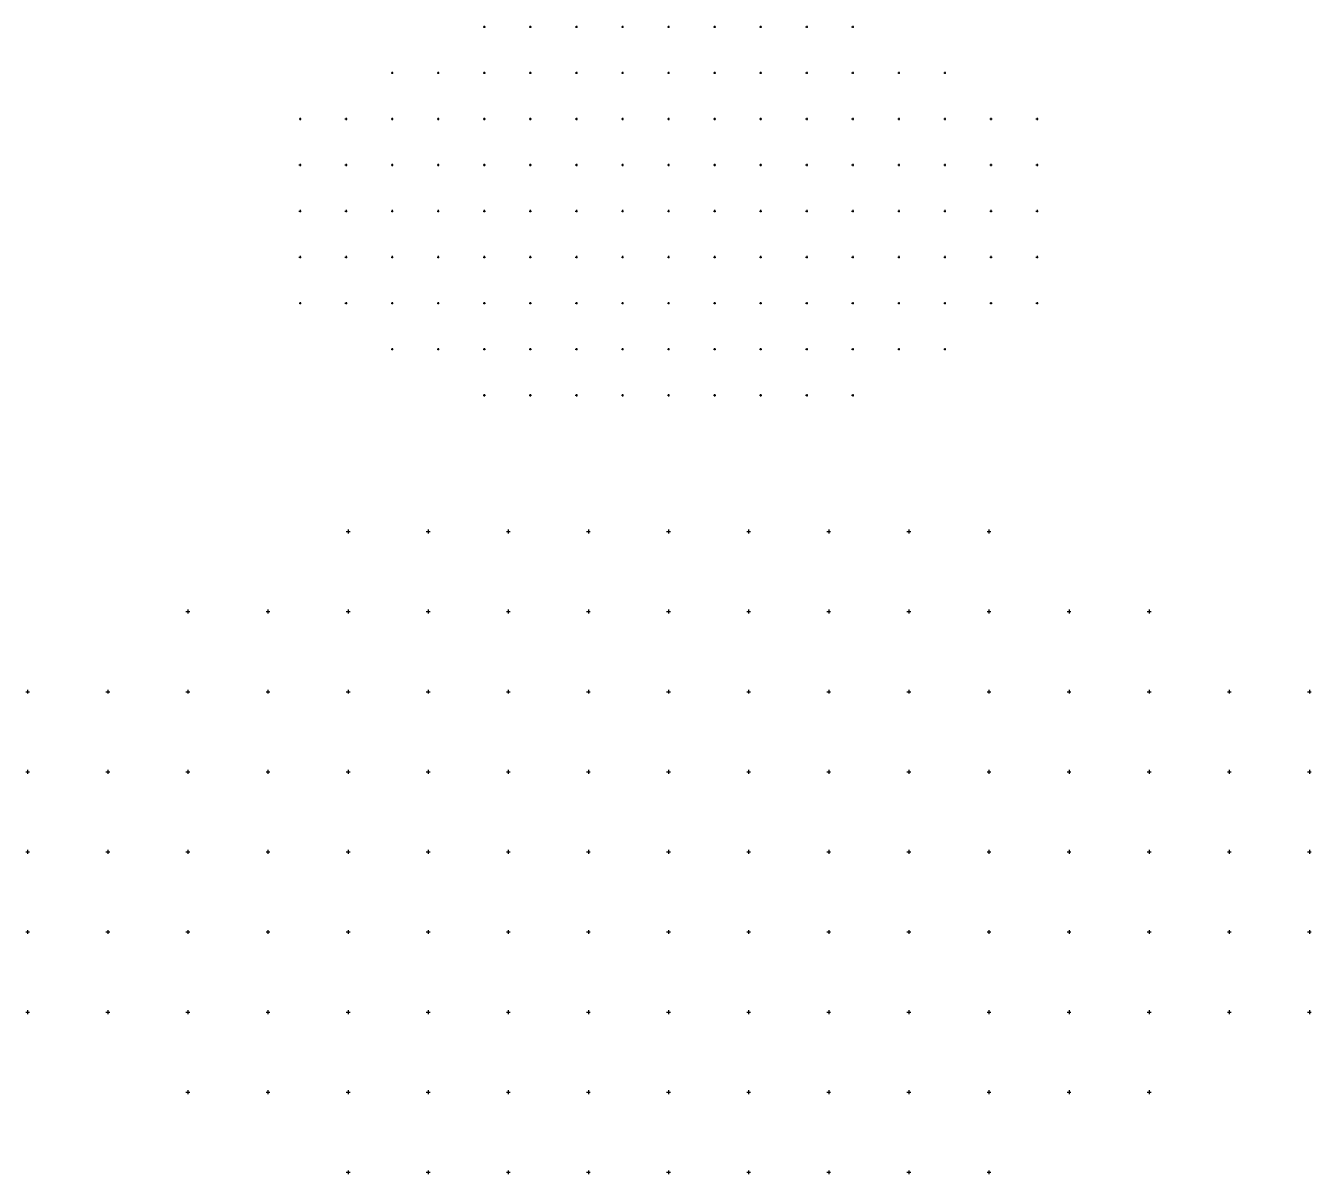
# Model space of a CAD drawing. Header units: metres. Extents: x -1099 to -1052, y 1073 to 2172.
# Drawn here: x -1094.11 to -1084.08, y 1575.99 to 1584.95 of the extents above; entities that cross this region are included whole.
import ezdxf
from ezdxf.enums import TextEntityAlignment as Align

# ---------------------------------------------------------------- set-up
doc = ezdxf.new("R2010")
doc.units = ezdxf.units.M
doc.styles.add('NLCS-ISO', font='NLCS-ISO.ttf')

# ---------------------------------------------------------------- blocks, each defined once
blk = doc.blocks.new('SVH-FUNDERING_ZANDCEMENTSTAB-SO')
for p, q in [((-2.5, 2.515), (-2.5, 2.5)), ((-2.5, 2.515), (-2.5, 2.5)), ((-1.875, 2.515), (-1.875, 2.5)), ((-1.25, 2.515), (-1.25, 2.5)), ((-1.25, 2.515), (-1.25, 2.5)), ((-0.625, 2.515), (-0.625, 2.5)), ((0, 2.515), (0, 2.5)), ((0, 2.515), (0, 2.5)), ((0.625, 2.515), (0.625, 2.5)), ((1.25, 2.515), (1.25, 2.5)), ((1.25, 2.515), (1.25, 2.5)), ((1.875, 2.515), (1.875, 2.5)), ((2.5, 2.515), (2.5, 2.5)), ((2.5, 2.515), (2.5, 2.5)), ((-2.515, 2.5), (-2.5, 2.5)), ((-2.515, 2.5), (-2.5, 2.5)), ((-2.5, 2.5), (-2.485, 2.5)), ((-2.5, 2.5), (-2.5, 2.485)), ((-2.5, 2.5), (-2.485, 2.5)), ((-2.5, 2.5), (-2.5, 2.485)), ((-1.89, 2.5), (-1.86, 2.5)), ((-1.89, 2.5), (-1.86, 2.5)), ((-1.875, 2.5), (-1.875, 2.485)), ((-1.265, 2.5), (-1.25, 2.5)), ((-1.265, 2.5), (-1.25, 2.5)), ((-1.25, 2.5), (-1.235, 2.5)), ((-1.25, 2.5), (-1.25, 2.485)), ((-1.25, 2.5), (-1.235, 2.5)), ((-1.25, 2.5), (-1.25, 2.485)), ((-0.64, 2.5), (-0.61, 2.5)), ((-0.64, 2.5), (-0.61, 2.5)), ((-0.625, 2.5), (-0.625, 2.485)), ((-0.015, 2.5), (0, 2.5)), ((-0.015, 2.5), (0, 2.5)), ((0, 2.5), (0.015, 2.5)), ((0, 2.5), (0, 2.485)), ((0, 2.5), (0.015, 2.5)), ((0, 2.5), (0, 2.485)), ((0.61, 2.5), (0.64, 2.5)), ((0.61, 2.5), (0.64, 2.5)), ((0.625, 2.5), (0.625, 2.485)), ((1.235, 2.5), (1.25, 2.5)), ((1.235, 2.5), (1.25, 2.5)), ((1.25, 2.5), (1.265, 2.5)), ((1.25, 2.5), (1.25, 2.485)), ((1.25, 2.5), (1.265, 2.5)), ((1.25, 2.5), (1.25, 2.485)), ((1.86, 2.5), (1.89, 2.5)), ((1.86, 2.5), (1.89, 2.5)), ((1.875, 2.5), (1.875, 2.485)), ((2.485, 2.5), (2.5, 2.5)), ((2.485, 2.5), (2.5, 2.5)), ((2.5, 2.5), (2.515, 2.5)), ((2.5, 2.5), (2.5, 2.485)), ((2.5, 2.5), (2.515, 2.5)), ((2.5, 2.5), (2.5, 2.485)), ((-3.765, 1.875), (-3.75, 1.875)), ((-3.75, 1.89), (-3.75, 1.86)), ((-3.75, 1.89), (-3.75, 1.86)), ((-3.75, 1.875), (-3.735, 1.875)), ((-3.14, 1.875), (-3.11, 1.875)), ((-3.125, 1.89), (-3.125, 1.86)), ((-2.515, 1.875), (-2.5, 1.875)), ((-2.5, 1.89), (-2.5, 1.86)), ((-2.5, 1.89), (-2.5, 1.86)), ((-2.5, 1.875), (-2.485, 1.875)), ((-1.89, 1.875), (-1.86, 1.875)), ((-1.875, 1.89), (-1.875, 1.86)), ((-1.265, 1.875), (-1.25, 1.875)), ((-1.25, 1.89), (-1.25, 1.86)), ((-1.25, 1.89), (-1.25, 1.86)), ((-1.25, 1.875), (-1.235, 1.875)), ((-0.64, 1.875), (-0.61, 1.875)), ((-0.625, 1.89), (-0.625, 1.86)), ((-0.015, 1.875), (0, 1.875)), ((0, 1.89), (0, 1.86)), ((0, 1.89), (0, 1.86)), ((0, 1.875), (0.015, 1.875)), ((0.61, 1.875), (0.64, 1.875)), ((0.625, 1.89), (0.625, 1.86)), ((1.235, 1.875), (1.25, 1.875)), ((1.25, 1.89), (1.25, 1.86)), ((1.25, 1.89), (1.25, 1.86)), ((1.25, 1.875), (1.265, 1.875)), ((1.86, 1.875), (1.89, 1.875)), ((1.875, 1.89), (1.875, 1.86)), ((2.485, 1.875), (2.5, 1.875)), ((2.5, 1.89), (2.5, 1.86)), ((2.5, 1.89), (2.5, 1.86)), ((2.5, 1.875), (2.515, 1.875)), ((3.11, 1.875), (3.14, 1.875)), ((3.125, 1.89), (3.125, 1.86)), ((3.735, 1.875), (3.75, 1.875)), ((3.75, 1.89), (3.75, 1.86)), ((3.75, 1.89), (3.75, 1.86)), ((3.75, 1.875), (3.765, 1.875)), ((-5.014, 1.25), (-5, 1.25)), ((-5.014, 1.25), (-5, 1.25)), ((-5, 1.265), (-5, 1.25)), ((-5, 1.265), (-5, 1.25)), ((-5, 1.25), (-4.985, 1.25)), ((-5, 1.25), (-5, 1.235)), ((-5, 1.25), (-4.985, 1.25)), ((-5, 1.25), (-5, 1.235)), ((-4.39, 1.25), (-4.36, 1.25)), ((-4.39, 1.25), (-4.36, 1.25)), ((-4.375, 1.265), (-4.375, 1.25)), ((-4.375, 1.25), (-4.375, 1.235)), ((-3.765, 1.25), (-3.75, 1.25)), ((-3.765, 1.25), (-3.75, 1.25)), ((-3.75, 1.265), (-3.75, 1.25)), ((-3.75, 1.265), (-3.75, 1.25)), ((-3.75, 1.25), (-3.735, 1.25)), ((-3.75, 1.25), (-3.75, 1.235)), ((-3.75, 1.25), (-3.735, 1.25)), ((-3.75, 1.25), (-3.75, 1.235)), ((-3.14, 1.25), (-3.11, 1.25)), ((-3.14, 1.25), (-3.11, 1.25)), ((-3.125, 1.265), (-3.125, 1.25)), ((-3.125, 1.25), (-3.125, 1.235)), ((-2.515, 1.25), (-2.5, 1.25)), ((-2.515, 1.25), (-2.5, 1.25)), ((-2.5, 1.265), (-2.5, 1.25)), ((-2.5, 1.265), (-2.5, 1.25)), ((-2.5, 1.25), (-2.485, 1.25)), ((-2.5, 1.25), (-2.5, 1.235)), ((-2.5, 1.25), (-2.485, 1.25)), ((-2.5, 1.25), (-2.5, 1.235)), ((-1.89, 1.25), (-1.86, 1.25)), ((-1.89, 1.25), (-1.86, 1.25)), ((-1.875, 1.265), (-1.875, 1.25)), ((-1.875, 1.25), (-1.875, 1.235)), ((-1.265, 1.25), (-1.25, 1.25)), ((-1.265, 1.25), (-1.25, 1.25)), ((-1.25, 1.265), (-1.25, 1.25)), ((-1.25, 1.265), (-1.25, 1.25)), ((-1.25, 1.25), (-1.235, 1.25)), ((-1.25, 1.25), (-1.25, 1.235)), ((-1.25, 1.25), (-1.235, 1.25)), ((-1.25, 1.25), (-1.25, 1.235)), ((-0.64, 1.25), (-0.61, 1.25)), ((-0.64, 1.25), (-0.61, 1.25)), ((-0.625, 1.265), (-0.625, 1.25)), ((-0.625, 1.25), (-0.625, 1.235)), ((-0.015, 1.25), (0, 1.25)), ((-0.015, 1.25), (0, 1.25)), ((0, 1.265), (0, 1.25)), ((0, 1.265), (0, 1.25)), ((0, 1.25), (0.015, 1.25)), ((0, 1.25), (0, 1.235)), ((0, 1.25), (0.015, 1.25)), ((0, 1.25), (0, 1.235)), ((0.61, 1.25), (0.64, 1.25)), ((0.61, 1.25), (0.64, 1.25)), ((0.625, 1.265), (0.625, 1.25)), ((0.625, 1.25), (0.625, 1.235)), ((1.235, 1.25), (1.25, 1.25)), ((1.235, 1.25), (1.25, 1.25)), ((1.25, 1.265), (1.25, 1.25)), ((1.25, 1.265), (1.25, 1.25)), ((1.25, 1.25), (1.265, 1.25)), ((1.25, 1.25), (1.25, 1.235)), ((1.25, 1.25), (1.265, 1.25)), ((1.25, 1.25), (1.25, 1.235)), ((1.86, 1.25), (1.89, 1.25)), ((1.86, 1.25), (1.89, 1.25)), ((1.875, 1.265), (1.875, 1.25)), ((1.875, 1.25), (1.875, 1.235)), ((2.485, 1.25), (2.5, 1.25)), ((2.485, 1.25), (2.5, 1.25)), ((2.5, 1.265), (2.5, 1.25)), ((2.5, 1.265), (2.5, 1.25)), ((2.5, 1.25), (2.515, 1.25)), ((2.5, 1.25), (2.5, 1.235)), ((2.5, 1.25), (2.515, 1.25)), ((2.5, 1.25), (2.5, 1.235)), ((3.11, 1.25), (3.14, 1.25)), ((3.11, 1.25), (3.14, 1.25)), ((3.125, 1.265), (3.125, 1.25)), ((3.125, 1.25), (3.125, 1.235)), ((3.735, 1.25), (3.75, 1.25)), ((3.735, 1.25), (3.75, 1.25)), ((3.75, 1.265), (3.75, 1.25)), ((3.75, 1.265), (3.75, 1.25)), ((3.75, 1.25), (3.765, 1.25)), ((3.75, 1.25), (3.75, 1.235)), ((3.75, 1.25), (3.765, 1.25)), ((3.75, 1.25), (3.75, 1.235)), ((4.36, 1.25), (4.39, 1.25)), ((4.36, 1.25), (4.39, 1.25)), ((4.375, 1.265), (4.375, 1.25)), ((4.375, 1.25), (4.375, 1.235)), ((4.985, 1.25), (5, 1.25)), ((4.985, 1.25), (5, 1.25)), ((5, 1.265), (5, 1.25)), ((5, 1.265), (5, 1.25)), ((5, 1.25), (5.014, 1.25)), ((5, 1.25), (5, 1.235)), ((5, 1.25), (5.014, 1.25)), ((5, 1.25), (5, 1.235)), ((-5.015, 0.625), (-5, 0.625)), ((-5, 0.64), (-5, 0.61)), ((-5, 0.64), (-5, 0.61)), ((-5, 0.625), (-4.985, 0.625)), ((-4.39, 0.625), (-4.36, 0.625)), ((-4.375, 0.64), (-4.375, 0.61)), ((-3.765, 0.625), (-3.75, 0.625)), ((-3.75, 0.64), (-3.75, 0.61)), ((-3.75, 0.64), (-3.75, 0.61)), ((-3.75, 0.625), (-3.735, 0.625)), ((-3.14, 0.625), (-3.11, 0.625)), ((-3.125, 0.64), (-3.125, 0.61)), ((-2.515, 0.625), (-2.5, 0.625)), ((-2.5, 0.64), (-2.5, 0.61)), ((-2.5, 0.64), (-2.5, 0.61)), ((-2.5, 0.625), (-2.485, 0.625)), ((-1.89, 0.625), (-1.86, 0.625)), ((-1.875, 0.64), (-1.875, 0.61)), ((-1.265, 0.625), (-1.25, 0.625)), ((-1.25, 0.64), (-1.25, 0.61)), ((-1.25, 0.64), (-1.25, 0.61)), ((-1.25, 0.625), (-1.235, 0.625)), ((-0.64, 0.625), (-0.61, 0.625)), ((-0.625, 0.64), (-0.625, 0.61)), ((-0.015, 0.625), (0, 0.625)), ((0, 0.64), (0, 0.61)), ((0, 0.64), (0, 0.61)), ((0, 0.625), (0.015, 0.625)), ((0.61, 0.625), (0.64, 0.625)), ((0.625, 0.64), (0.625, 0.61)), ((1.235, 0.625), (1.25, 0.625)), ((1.25, 0.64), (1.25, 0.61)), ((1.25, 0.64), (1.25, 0.61)), ((1.25, 0.625), (1.265, 0.625)), ((1.86, 0.625), (1.89, 0.625)), ((1.875, 0.64), (1.875, 0.61)), ((2.485, 0.625), (2.5, 0.625)), ((2.5, 0.64), (2.5, 0.61)), ((2.5, 0.64), (2.5, 0.61)), ((2.5, 0.625), (2.515, 0.625)), ((3.11, 0.625), (3.14, 0.625)), ((3.125, 0.64), (3.125, 0.61)), ((3.735, 0.625), (3.75, 0.625)), ((3.75, 0.64), (3.75, 0.61)), ((3.75, 0.64), (3.75, 0.61)), ((3.75, 0.625), (3.765, 0.625)), ((4.36, 0.625), (4.39, 0.625)), ((4.375, 0.64), (4.375, 0.61)), ((4.985, 0.625), (5, 0.625)), ((5, 0.64), (5, 0.61)), ((5, 0.64), (5, 0.61)), ((5, 0.625), (5.015, 0.625)), ((-5.015, 0), (-5, 0)), ((-5.015, 0), (-5, 0)), ((-5, 0.015), (-5, 0)), ((-5, 0.015), (-5, 0)), ((-5, 0), (-4.985, 0)), ((-5, 0), (-5, -0.015)), ((-5, 0), (-4.985, 0)), ((-5, 0), (-5, -0.015)), ((-4.39, 0), (-4.36, 0)), ((-4.39, 0), (-4.36, 0)), ((-4.375, 0.015), (-4.375, 0)), ((-4.375, 0), (-4.375, -0.015)), ((-3.765, 0), (-3.75, 0)), ((-3.765, 0), (-3.75, 0)), ((-3.75, 0.015), (-3.75, 0)), ((-3.75, 0.015), (-3.75, 0)), ((-3.75, 0), (-3.735, 0)), ((-3.75, 0), (-3.75, -0.015)), ((-3.75, 0), (-3.735, 0)), ((-3.75, 0), (-3.75, -0.015)), ((-3.14, 0), (-3.11, 0)), ((-3.14, 0), (-3.11, 0)), ((-3.125, 0.015), (-3.125, 0)), ((-3.125, 0), (-3.125, -0.015)), ((-2.515, 0), (-2.5, 0)), ((-2.515, 0), (-2.5, 0)), ((-2.5, 0.015), (-2.5, 0)), ((-2.5, 0.015), (-2.5, 0)), ((-2.5, 0), (-2.485, 0)), ((-2.5, 0), (-2.5, -0.015)), ((-2.5, 0), (-2.485, 0)), ((-2.5, 0), (-2.5, -0.015)), ((-1.89, 0), (-1.86, 0)), ((-1.89, 0), (-1.86, 0)), ((-1.875, 0.015), (-1.875, 0)), ((-1.875, 0), (-1.875, -0.015)), ((-1.265, 0), (-1.25, 0)), ((-1.265, 0), (-1.25, 0)), ((-1.25, 0.015), (-1.25, 0)), ((-1.25, 0.015), (-1.25, 0)), ((-1.25, 0), (-1.235, 0)), ((-1.25, 0), (-1.25, -0.015)), ((-1.25, 0), (-1.235, 0)), ((-1.25, 0), (-1.25, -0.015)), ((-0.64, 0), (-0.61, 0)), ((-0.64, 0), (-0.61, 0)), ((-0.625, 0.015), (-0.625, 0)), ((-0.625, 0), (-0.625, -0.015)), ((-0.015, 0), (0, 0)), ((-0.015, 0), (0, 0)), ((0, 0.015), (0, 0)), ((0, 0.015), (0, 0)), ((0, 0), (0.015, 0)), ((0, 0), (0, -0.015)), ((0, 0), (0.015, 0)), ((0, 0), (0, -0.015)), ((0.61, 0), (0.64, 0)), ((0.61, 0), (0.64, 0)), ((0.625, 0.015), (0.625, 0)), ((0.625, 0), (0.625, -0.015)), ((1.235, 0), (1.25, 0)), ((1.235, 0), (1.25, 0)), ((1.25, 0.015), (1.25, 0)), ((1.25, 0.015), (1.25, 0)), ((1.25, 0), (1.265, 0)), ((1.25, 0), (1.25, -0.015)), ((1.25, 0), (1.265, 0)), ((1.25, 0), (1.25, -0.015)), ((1.86, 0), (1.89, 0)), ((1.86, 0), (1.89, 0)), ((1.875, 0.015), (1.875, 0)), ((1.875, 0), (1.875, -0.015)), ((2.485, 0), (2.5, 0)), ((2.485, 0), (2.5, 0)), ((2.5, 0.015), (2.5, 0)), ((2.5, 0.015), (2.5, 0)), ((2.5, 0), (2.515, 0)), ((2.5, 0), (2.5, -0.015)), ((2.5, 0), (2.515, 0)), ((2.5, 0), (2.5, -0.015)), ((3.11, 0), (3.14, 0)), ((3.11, 0), (3.14, 0)), ((3.125, 0.015), (3.125, 0)), ((3.125, 0), (3.125, -0.015)), ((3.735, 0), (3.75, 0)), ((3.735, 0), (3.75, 0)), ((3.75, 0.015), (3.75, 0)), ((3.75, 0.015), (3.75, 0)), ((3.75, 0), (3.765, 0)), ((3.75, 0), (3.75, -0.015)), ((3.75, 0), (3.765, 0)), ((3.75, 0), (3.75, -0.015)), ((4.36, 0), (4.39, 0)), ((4.36, 0), (4.39, 0)), ((4.375, 0.015), (4.375, 0)), ((4.375, 0), (4.375, -0.015)), ((4.985, 0), (5, 0)), ((4.985, 0), (5, 0)), ((5, 0.015), (5, 0)), ((5, 0.015), (5, 0)), ((5, 0), (5.015, 0)), ((5, 0), (5, -0.015)), ((5, 0), (5.015, 0)), ((5, 0), (5, -0.015)), ((-5.015, -0.625), (-5, -0.625)), ((-5, -0.61), (-5, -0.64)), ((-5, -0.61), (-5, -0.64)), ((-5, -0.625), (-4.985, -0.625)), ((-4.39, -0.625), (-4.36, -0.625)), ((-4.375, -0.61), (-4.375, -0.64)), ((-3.765, -0.625), (-3.75, -0.625)), ((-3.75, -0.61), (-3.75, -0.64)), ((-3.75, -0.61), (-3.75, -0.64)), ((-3.75, -0.625), (-3.735, -0.625)), ((-3.14, -0.625), (-3.11, -0.625)), ((-3.125, -0.61), (-3.125, -0.64)), ((-2.515, -0.625), (-2.5, -0.625)), ((-2.5, -0.61), (-2.5, -0.64)), ((-2.5, -0.61), (-2.5, -0.64)), ((-2.5, -0.625), (-2.485, -0.625)), ((-1.89, -0.625), (-1.86, -0.625)), ((-1.875, -0.61), (-1.875, -0.64)), ((-1.265, -0.625), (-1.25, -0.625)), ((-1.25, -0.61), (-1.25, -0.64)), ((-1.25, -0.61), (-1.25, -0.64)), ((-1.25, -0.625), (-1.235, -0.625)), ((-0.64, -0.625), (-0.61, -0.625)), ((-0.625, -0.61), (-0.625, -0.64)), ((-0.015, -0.625), (0, -0.625)), ((0, -0.61), (0, -0.64)), ((0, -0.61), (0, -0.64)), ((0, -0.625), (0.015, -0.625)), ((0.61, -0.625), (0.64, -0.625)), ((0.625, -0.61), (0.625, -0.64)), ((1.235, -0.625), (1.25, -0.625)), ((1.25, -0.61), (1.25, -0.64)), ((1.25, -0.61), (1.25, -0.64)), ((1.25, -0.625), (1.265, -0.625)), ((1.86, -0.625), (1.89, -0.625)), ((1.875, -0.61), (1.875, -0.64)), ((2.485, -0.625), (2.5, -0.625)), ((2.5, -0.61), (2.5, -0.64)), ((2.5, -0.61), (2.5, -0.64)), ((2.5, -0.625), (2.515, -0.625)), ((3.11, -0.625), (3.14, -0.625)), ((3.125, -0.61), (3.125, -0.64)), ((3.735, -0.625), (3.75, -0.625)), ((3.75, -0.61), (3.75, -0.64)), ((3.75, -0.61), (3.75, -0.64)), ((3.75, -0.625), (3.765, -0.625)), ((4.36, -0.625), (4.39, -0.625)), ((4.375, -0.61), (4.375, -0.64)), ((4.985, -0.625), (5, -0.625)), ((5, -0.61), (5, -0.64)), ((5, -0.61), (5, -0.64)), ((5, -0.625), (5.015, -0.625)), ((-5.014, -1.25), (-5, -1.25)), ((-5.014, -1.25), (-5, -1.25)), ((-5, -1.235), (-5, -1.25)), ((-5, -1.235), (-5, -1.25)), ((-5, -1.25), (-4.985, -1.25)), ((-5, -1.25), (-5, -1.265)), ((-5, -1.25), (-4.985, -1.25)), ((-5, -1.25), (-5, -1.265)), ((-4.39, -1.25), (-4.36, -1.25)), ((-4.39, -1.25), (-4.36, -1.25)), ((-4.375, -1.235), (-4.375, -1.25)), ((-4.375, -1.25), (-4.375, -1.265)), ((-3.765, -1.25), (-3.75, -1.25)), ((-3.765, -1.25), (-3.75, -1.25)), ((-3.75, -1.235), (-3.75, -1.25)), ((-3.75, -1.235), (-3.75, -1.25)), ((-3.75, -1.25), (-3.735, -1.25)), ((-3.75, -1.25), (-3.75, -1.265)), ((-3.75, -1.25), (-3.735, -1.25)), ((-3.75, -1.25), (-3.75, -1.265)), ((-3.14, -1.25), (-3.11, -1.25)), ((-3.14, -1.25), (-3.11, -1.25)), ((-3.125, -1.235), (-3.125, -1.25)), ((-3.125, -1.25), (-3.125, -1.265)), ((-2.515, -1.25), (-2.5, -1.25)), ((-2.515, -1.25), (-2.5, -1.25)), ((-2.5, -1.235), (-2.5, -1.25)), ((-2.5, -1.235), (-2.5, -1.25)), ((-2.5, -1.25), (-2.485, -1.25)), ((-2.5, -1.25), (-2.5, -1.265)), ((-2.5, -1.25), (-2.485, -1.25)), ((-2.5, -1.25), (-2.5, -1.265)), ((-1.89, -1.25), (-1.86, -1.25)), ((-1.89, -1.25), (-1.86, -1.25)), ((-1.875, -1.235), (-1.875, -1.25)), ((-1.875, -1.25), (-1.875, -1.265)), ((-1.265, -1.25), (-1.25, -1.25)), ((-1.265, -1.25), (-1.25, -1.25)), ((-1.25, -1.235), (-1.25, -1.25)), ((-1.25, -1.235), (-1.25, -1.25)), ((-1.25, -1.25), (-1.235, -1.25)), ((-1.25, -1.25), (-1.25, -1.265)), ((-1.25, -1.25), (-1.235, -1.25)), ((-1.25, -1.25), (-1.25, -1.265)), ((-0.64, -1.25), (-0.61, -1.25)), ((-0.64, -1.25), (-0.61, -1.25)), ((-0.625, -1.235), (-0.625, -1.25)), ((-0.625, -1.25), (-0.625, -1.265)), ((-0.015, -1.25), (0, -1.25)), ((-0.015, -1.25), (0, -1.25)), ((0, -1.235), (0, -1.25)), ((0, -1.235), (0, -1.25)), ((0, -1.25), (0.015, -1.25)), ((0, -1.25), (0, -1.265)), ((0, -1.25), (0.015, -1.25)), ((0, -1.25), (0, -1.265)), ((0.61, -1.25), (0.64, -1.25)), ((0.61, -1.25), (0.64, -1.25)), ((0.625, -1.235), (0.625, -1.25)), ((0.625, -1.25), (0.625, -1.265)), ((1.235, -1.25), (1.25, -1.25)), ((1.235, -1.25), (1.25, -1.25)), ((1.25, -1.235), (1.25, -1.25)), ((1.25, -1.235), (1.25, -1.25)), ((1.25, -1.25), (1.265, -1.25)), ((1.25, -1.25), (1.25, -1.265)), ((1.25, -1.25), (1.265, -1.25)), ((1.25, -1.25), (1.25, -1.265)), ((1.86, -1.25), (1.89, -1.25)), ((1.86, -1.25), (1.89, -1.25)), ((1.875, -1.235), (1.875, -1.25)), ((1.875, -1.25), (1.875, -1.265)), ((2.485, -1.25), (2.5, -1.25)), ((2.485, -1.25), (2.5, -1.25)), ((2.5, -1.235), (2.5, -1.25)), ((2.5, -1.235), (2.5, -1.25)), ((2.5, -1.25), (2.515, -1.25)), ((2.5, -1.25), (2.5, -1.265)), ((2.5, -1.25), (2.515, -1.25)), ((2.5, -1.25), (2.5, -1.265)), ((3.11, -1.25), (3.14, -1.25)), ((3.11, -1.25), (3.14, -1.25)), ((3.125, -1.235), (3.125, -1.25)), ((3.125, -1.25), (3.125, -1.265)), ((3.735, -1.25), (3.75, -1.25)), ((3.735, -1.25), (3.75, -1.25)), ((3.75, -1.235), (3.75, -1.25)), ((3.75, -1.235), (3.75, -1.25)), ((3.75, -1.25), (3.765, -1.25)), ((3.75, -1.25), (3.75, -1.265)), ((3.75, -1.25), (3.765, -1.25)), ((3.75, -1.25), (3.75, -1.265)), ((4.36, -1.25), (4.39, -1.25)), ((4.36, -1.25), (4.39, -1.25)), ((4.375, -1.235), (4.375, -1.25)), ((4.375, -1.25), (4.375, -1.265)), ((4.985, -1.25), (5, -1.25)), ((4.985, -1.25), (5, -1.25)), ((5, -1.235), (5, -1.25)), ((5, -1.235), (5, -1.25)), ((5, -1.25), (5.014, -1.25)), ((5, -1.25), (5, -1.265)), ((5, -1.25), (5.014, -1.25)), ((5, -1.25), (5, -1.265)), ((-3.765, -1.875), (-3.75, -1.875)), ((-3.75, -1.86), (-3.75, -1.89)), ((-3.75, -1.86), (-3.75, -1.89)), ((-3.75, -1.875), (-3.735, -1.875)), ((-3.14, -1.875), (-3.11, -1.875)), ((-3.125, -1.86), (-3.125, -1.89)), ((-2.515, -1.875), (-2.5, -1.875)), ((-2.5, -1.86), (-2.5, -1.89)), ((-2.5, -1.86), (-2.5, -1.89)), ((-2.5, -1.875), (-2.485, -1.875)), ((-1.89, -1.875), (-1.86, -1.875)), ((-1.875, -1.86), (-1.875, -1.89)), ((-1.265, -1.875), (-1.25, -1.875)), ((-1.25, -1.86), (-1.25, -1.89)), ((-1.25, -1.86), (-1.25, -1.89)), ((-1.25, -1.875), (-1.235, -1.875)), ((-0.64, -1.875), (-0.61, -1.875)), ((-0.625, -1.86), (-0.625, -1.89)), ((-0.015, -1.875), (0, -1.875)), ((0, -1.86), (0, -1.89)), ((0, -1.86), (0, -1.89)), ((0, -1.875), (0.015, -1.875)), ((0.61, -1.875), (0.64, -1.875)), ((0.625, -1.86), (0.625, -1.89)), ((1.235, -1.875), (1.25, -1.875)), ((1.25, -1.86), (1.25, -1.89)), ((1.25, -1.86), (1.25, -1.89)), ((1.25, -1.875), (1.265, -1.875)), ((1.86, -1.875), (1.89, -1.875)), ((1.875, -1.86), (1.875, -1.89)), ((2.485, -1.875), (2.5, -1.875)), ((2.5, -1.86), (2.5, -1.89)), ((2.5, -1.86), (2.5, -1.89)), ((2.5, -1.875), (2.515, -1.875)), ((3.11, -1.875), (3.14, -1.875)), ((3.125, -1.86), (3.125, -1.89)), ((3.735, -1.875), (3.75, -1.875)), ((3.75, -1.86), (3.75, -1.89)), ((3.75, -1.86), (3.75, -1.89)), ((3.75, -1.875), (3.765, -1.875)), ((-2.515, -2.5), (-2.5, -2.5)), ((-2.515, -2.5), (-2.5, -2.5)), ((-2.5, -2.485), (-2.5, -2.5)), ((-2.5, -2.485), (-2.5, -2.5)), ((-2.5, -2.5), (-2.485, -2.5)), ((-2.5, -2.5), (-2.5, -2.515)), ((-2.5, -2.5), (-2.485, -2.5)), ((-2.5, -2.5), (-2.5, -2.515)), ((-1.89, -2.5), (-1.86, -2.5)), ((-1.89, -2.5), (-1.86, -2.5)), ((-1.875, -2.485), (-1.875, -2.5)), ((-1.875, -2.5), (-1.875, -2.515)), ((-1.265, -2.5), (-1.25, -2.5)), ((-1.265, -2.5), (-1.25, -2.5)), ((-1.25, -2.485), (-1.25, -2.5)), ((-1.25, -2.485), (-1.25, -2.5)), ((-1.25, -2.5), (-1.235, -2.5)), ((-1.25, -2.5), (-1.25, -2.515)), ((-1.25, -2.5), (-1.235, -2.5)), ((-1.25, -2.5), (-1.25, -2.515)), ((-0.64, -2.5), (-0.61, -2.5)), ((-0.64, -2.5), (-0.61, -2.5)), ((-0.625, -2.485), (-0.625, -2.5)), ((-0.625, -2.5), (-0.625, -2.515)), ((-0.015, -2.5), (0, -2.5)), ((-0.015, -2.5), (0, -2.5)), ((0, -2.485), (0, -2.5)), ((0, -2.485), (0, -2.5)), ((0, -2.5), (0.015, -2.5)), ((0, -2.5), (0, -2.515)), ((0, -2.5), (0.015, -2.5)), ((0, -2.5), (0, -2.515)), ((0.61, -2.5), (0.64, -2.5)), ((0.61, -2.5), (0.64, -2.5)), ((0.625, -2.485), (0.625, -2.5)), ((0.625, -2.5), (0.625, -2.515)), ((1.235, -2.5), (1.25, -2.5)), ((1.235, -2.5), (1.25, -2.5)), ((1.25, -2.485), (1.25, -2.5)), ((1.25, -2.485), (1.25, -2.5)), ((1.25, -2.5), (1.265, -2.5)), ((1.25, -2.5), (1.25, -2.515)), ((1.25, -2.5), (1.265, -2.5)), ((1.25, -2.5), (1.25, -2.515)), ((1.86, -2.5), (1.89, -2.5)), ((1.86, -2.5), (1.89, -2.5)), ((1.875, -2.485), (1.875, -2.5)), ((1.875, -2.5), (1.875, -2.515)), ((2.485, -2.5), (2.5, -2.5)), ((2.485, -2.5), (2.5, -2.5)), ((2.5, -2.485), (2.5, -2.5)), ((2.5, -2.485), (2.5, -2.5)), ((2.5, -2.5), (2.515, -2.5)), ((2.5, -2.5), (2.5, -2.515)), ((2.5, -2.5), (2.515, -2.5)), ((2.5, -2.5), (2.5, -2.515))]:
    blk.add_line(p, q)
at = {"style": 'NLCS-ISO'}
blk.add_attdef('KLEUR', text='', height=1.8, dxfattribs=at).set_placement((6.525, 0), align=Align.MIDDLE_LEFT)
blk = doc.blocks.new('SVH-FUNDERING_ZANDCEMENTSTAB_KL-SO')
for p, q in [((-1.446125, 1.4375), (-1.4375, 1.4375)), ((-1.446125, 1.4375), (-1.4375, 1.4375)), ((-1.4375, 1.446125), (-1.4375, 1.4375)), ((-1.4375, 1.446125), (-1.4375, 1.4375)), ((-1.4375, 1.4375), (-1.428875, 1.4375)), ((-1.4375, 1.4375), (-1.4375, 1.428875)), ((-1.4375, 1.4375), (-1.428875, 1.4375)), ((-1.4375, 1.4375), (-1.4375, 1.428875)), ((-1.08675, 1.4375), (-1.0695, 1.4375)), ((-1.08675, 1.4375), (-1.0695, 1.4375)), ((-1.078125, 1.446125), (-1.078125, 1.4375)), ((-1.078125, 1.4375), (-1.078125, 1.428875)), ((-0.727375, 1.4375), (-0.71875, 1.4375)), ((-0.727375, 1.4375), (-0.71875, 1.4375)), ((-0.71875, 1.446125), (-0.71875, 1.4375)), ((-0.71875, 1.446125), (-0.71875, 1.4375)), ((-0.71875, 1.4375), (-0.710125, 1.4375)), ((-0.71875, 1.4375), (-0.71875, 1.428875)), ((-0.71875, 1.4375), (-0.710125, 1.4375)), ((-0.71875, 1.4375), (-0.71875, 1.428875)), ((-0.368, 1.4375), (-0.35075, 1.4375)), ((-0.368, 1.4375), (-0.35075, 1.4375)), ((-0.359375, 1.446125), (-0.359375, 1.4375)), ((-0.359375, 1.4375), (-0.359375, 1.428875)), ((-0.008625, 1.4375), (0, 1.4375)), ((-0.008625, 1.4375), (0, 1.4375)), ((0, 1.446125), (0, 1.4375)), ((0, 1.446125), (0, 1.4375)), ((0, 1.4375), (0.008625, 1.4375)), ((0, 1.4375), (0, 1.428875)), ((0, 1.4375), (0.008625, 1.4375)), ((0, 1.4375), (0, 1.428875)), ((0.35075, 1.4375), (0.368, 1.4375)), ((0.35075, 1.4375), (0.368, 1.4375)), ((0.359375, 1.446125), (0.359375, 1.4375)), ((0.359375, 1.4375), (0.359375, 1.428875)), ((0.710125, 1.4375), (0.71875, 1.4375)), ((0.710125, 1.4375), (0.71875, 1.4375)), ((0.71875, 1.446125), (0.71875, 1.4375)), ((0.71875, 1.446125), (0.71875, 1.4375)), ((0.71875, 1.4375), (0.727375, 1.4375)), ((0.71875, 1.4375), (0.71875, 1.428875)), ((0.71875, 1.4375), (0.727375, 1.4375)), ((0.71875, 1.4375), (0.71875, 1.428875)), ((1.0695, 1.4375), (1.08675, 1.4375)), ((1.0695, 1.4375), (1.08675, 1.4375)), ((1.078125, 1.446125), (1.078125, 1.4375)), ((1.078125, 1.4375), (1.078125, 1.428875)), ((1.428875, 1.4375), (1.4375, 1.4375)), ((1.428875, 1.4375), (1.4375, 1.4375)), ((1.4375, 1.446125), (1.4375, 1.4375)), ((1.4375, 1.446125), (1.4375, 1.4375)), ((1.4375, 1.4375), (1.446125, 1.4375)), ((1.4375, 1.4375), (1.4375, 1.428875)), ((1.4375, 1.4375), (1.446125, 1.4375)), ((1.4375, 1.4375), (1.4375, 1.428875)), ((-2.164875, 1.078125), (-2.15625, 1.078125)), ((-2.15625, 1.08675), (-2.15625, 1.0695)), ((-2.15625, 1.08675), (-2.15625, 1.0695)), ((-2.15625, 1.078125), (-2.147625, 1.078125)), ((-1.8055, 1.078125), (-1.78825, 1.078125)), ((-1.796875, 1.08675), (-1.796875, 1.0695)), ((-1.446125, 1.078125), (-1.4375, 1.078125)), ((-1.4375, 1.08675), (-1.4375, 1.0695)), ((-1.4375, 1.08675), (-1.4375, 1.0695)), ((-1.4375, 1.078125), (-1.428875, 1.078125)), ((-1.08675, 1.078125), (-1.0695, 1.078125)), ((-1.078125, 1.08675), (-1.078125, 1.0695)), ((-0.727375, 1.078125), (-0.71875, 1.078125)), ((-0.71875, 1.08675), (-0.71875, 1.0695)), ((-0.71875, 1.08675), (-0.71875, 1.0695)), ((-0.71875, 1.078125), (-0.710125, 1.078125)), ((-0.368, 1.078125), (-0.35075, 1.078125)), ((-0.359375, 1.08675), (-0.359375, 1.0695)), ((-0.008625, 1.078125), (0, 1.078125)), ((0, 1.08675), (0, 1.0695)), ((0, 1.08675), (0, 1.0695)), ((0, 1.078125), (0.008625, 1.078125)), ((0.35075, 1.078125), (0.368, 1.078125)), ((0.359375, 1.08675), (0.359375, 1.0695)), ((0.710125, 1.078125), (0.71875, 1.078125)), ((0.71875, 1.08675), (0.71875, 1.0695)), ((0.71875, 1.08675), (0.71875, 1.0695)), ((0.71875, 1.078125), (0.727375, 1.078125)), ((1.0695, 1.078125), (1.08675, 1.078125)), ((1.078125, 1.08675), (1.078125, 1.0695)), ((1.428875, 1.078125), (1.4375, 1.078125)), ((1.4375, 1.08675), (1.4375, 1.0695)), ((1.4375, 1.08675), (1.4375, 1.0695)), ((1.4375, 1.078125), (1.446125, 1.078125)), ((1.78825, 1.078125), (1.8055, 1.078125)), ((1.796875, 1.08675), (1.796875, 1.0695)), ((2.147625, 1.078125), (2.15625, 1.078125)), ((2.15625, 1.08675), (2.15625, 1.0695)), ((2.15625, 1.08675), (2.15625, 1.0695)), ((2.15625, 1.078125), (2.164875, 1.078125)), ((-2.882843, 0.71875), (-2.875, 0.71875)), ((-2.882843, 0.71875), (-2.875, 0.71875)), ((-2.875, 0.727375), (-2.875, 0.71875)), ((-2.875, 0.727375), (-2.875, 0.71875)), ((-2.875, 0.71875), (-2.866375, 0.71875)), ((-2.875, 0.71875), (-2.875, 0.710125)), ((-2.875, 0.71875), (-2.866375, 0.71875)), ((-2.875, 0.71875), (-2.875, 0.710125)), ((-2.52425, 0.71875), (-2.507, 0.71875)), ((-2.52425, 0.71875), (-2.507, 0.71875)), ((-2.515625, 0.727375), (-2.515625, 0.71875)), ((-2.515625, 0.71875), (-2.515625, 0.710125)), ((-2.164875, 0.71875), (-2.15625, 0.71875)), ((-2.164875, 0.71875), (-2.15625, 0.71875)), ((-2.15625, 0.727375), (-2.15625, 0.71875)), ((-2.15625, 0.727375), (-2.15625, 0.71875)), ((-2.15625, 0.71875), (-2.147625, 0.71875)), ((-2.15625, 0.71875), (-2.15625, 0.710125)), ((-2.15625, 0.71875), (-2.147625, 0.71875)), ((-2.15625, 0.71875), (-2.15625, 0.710125)), ((-1.8055, 0.71875), (-1.78825, 0.71875)), ((-1.8055, 0.71875), (-1.78825, 0.71875)), ((-1.796875, 0.727375), (-1.796875, 0.71875)), ((-1.796875, 0.71875), (-1.796875, 0.710125)), ((-1.446125, 0.71875), (-1.4375, 0.71875)), ((-1.446125, 0.71875), (-1.4375, 0.71875)), ((-1.4375, 0.727375), (-1.4375, 0.71875)), ((-1.4375, 0.727375), (-1.4375, 0.71875)), ((-1.4375, 0.71875), (-1.428875, 0.71875)), ((-1.4375, 0.71875), (-1.4375, 0.710125)), ((-1.4375, 0.71875), (-1.428875, 0.71875)), ((-1.4375, 0.71875), (-1.4375, 0.710125)), ((-1.08675, 0.71875), (-1.0695, 0.71875)), ((-1.08675, 0.71875), (-1.0695, 0.71875)), ((-1.078125, 0.727375), (-1.078125, 0.71875)), ((-1.078125, 0.71875), (-1.078125, 0.710125)), ((-0.727375, 0.71875), (-0.71875, 0.71875)), ((-0.727375, 0.71875), (-0.71875, 0.71875)), ((-0.71875, 0.727375), (-0.71875, 0.71875)), ((-0.71875, 0.727375), (-0.71875, 0.71875)), ((-0.71875, 0.71875), (-0.710125, 0.71875)), ((-0.71875, 0.71875), (-0.71875, 0.710125)), ((-0.71875, 0.71875), (-0.710125, 0.71875)), ((-0.71875, 0.71875), (-0.71875, 0.710125)), ((-0.368, 0.71875), (-0.35075, 0.71875)), ((-0.368, 0.71875), (-0.35075, 0.71875)), ((-0.359375, 0.727375), (-0.359375, 0.71875)), ((-0.359375, 0.71875), (-0.359375, 0.710125)), ((-0.008625, 0.71875), (0, 0.71875)), ((-0.008625, 0.71875), (0, 0.71875)), ((0, 0.727375), (0, 0.71875)), ((0, 0.727375), (0, 0.71875)), ((0, 0.71875), (0.008625, 0.71875)), ((0, 0.71875), (0, 0.710125)), ((0, 0.71875), (0.008625, 0.71875)), ((0, 0.71875), (0, 0.710125)), ((0.35075, 0.71875), (0.368, 0.71875)), ((0.35075, 0.71875), (0.368, 0.71875)), ((0.359375, 0.727375), (0.359375, 0.71875)), ((0.359375, 0.71875), (0.359375, 0.710125)), ((0.710125, 0.71875), (0.71875, 0.71875)), ((0.710125, 0.71875), (0.71875, 0.71875)), ((0.71875, 0.727375), (0.71875, 0.71875)), ((0.71875, 0.727375), (0.71875, 0.71875)), ((0.71875, 0.71875), (0.727375, 0.71875)), ((0.71875, 0.71875), (0.71875, 0.710125)), ((0.71875, 0.71875), (0.727375, 0.71875)), ((0.71875, 0.71875), (0.71875, 0.710125)), ((1.0695, 0.71875), (1.08675, 0.71875)), ((1.0695, 0.71875), (1.08675, 0.71875)), ((1.078125, 0.727375), (1.078125, 0.71875)), ((1.078125, 0.71875), (1.078125, 0.710125)), ((1.428875, 0.71875), (1.4375, 0.71875)), ((1.428875, 0.71875), (1.4375, 0.71875)), ((1.4375, 0.727375), (1.4375, 0.71875)), ((1.4375, 0.727375), (1.4375, 0.71875)), ((1.4375, 0.71875), (1.446125, 0.71875)), ((1.4375, 0.71875), (1.4375, 0.710125)), ((1.4375, 0.71875), (1.446125, 0.71875)), ((1.4375, 0.71875), (1.4375, 0.710125)), ((1.78825, 0.71875), (1.8055, 0.71875)), ((1.78825, 0.71875), (1.8055, 0.71875)), ((1.796875, 0.727375), (1.796875, 0.71875)), ((1.796875, 0.71875), (1.796875, 0.710125)), ((2.147625, 0.71875), (2.15625, 0.71875)), ((2.147625, 0.71875), (2.15625, 0.71875)), ((2.15625, 0.727375), (2.15625, 0.71875)), ((2.15625, 0.727375), (2.15625, 0.71875)), ((2.15625, 0.71875), (2.164875, 0.71875)), ((2.15625, 0.71875), (2.15625, 0.710125)), ((2.15625, 0.71875), (2.164875, 0.71875)), ((2.15625, 0.71875), (2.15625, 0.710125)), ((2.507, 0.71875), (2.52425, 0.71875)), ((2.507, 0.71875), (2.52425, 0.71875)), ((2.515625, 0.727375), (2.515625, 0.71875)), ((2.515625, 0.71875), (2.515625, 0.710125)), ((2.866375, 0.71875), (2.875, 0.71875)), ((2.866375, 0.71875), (2.875, 0.71875)), ((2.875, 0.727375), (2.875, 0.71875)), ((2.875, 0.727375), (2.875, 0.71875)), ((2.875, 0.71875), (2.882843, 0.71875)), ((2.875, 0.71875), (2.875, 0.710125)), ((2.875, 0.71875), (2.882843, 0.71875)), ((2.875, 0.71875), (2.875, 0.710125)), ((-2.883625, 0.359375), (-2.875, 0.359375)), ((-2.875, 0.368), (-2.875, 0.35075)), ((-2.875, 0.368), (-2.875, 0.35075)), ((-2.875, 0.359375), (-2.866375, 0.359375)), ((-2.52425, 0.359375), (-2.507, 0.359375)), ((-2.515625, 0.368), (-2.515625, 0.35075)), ((-2.164875, 0.359375), (-2.15625, 0.359375)), ((-2.15625, 0.368), (-2.15625, 0.35075)), ((-2.15625, 0.368), (-2.15625, 0.35075)), ((-2.15625, 0.359375), (-2.147625, 0.359375)), ((-1.8055, 0.359375), (-1.78825, 0.359375)), ((-1.796875, 0.368), (-1.796875, 0.35075)), ((-1.446125, 0.359375), (-1.4375, 0.359375)), ((-1.4375, 0.368), (-1.4375, 0.35075)), ((-1.4375, 0.368), (-1.4375, 0.35075)), ((-1.4375, 0.359375), (-1.428875, 0.359375)), ((-1.08675, 0.359375), (-1.0695, 0.359375)), ((-1.078125, 0.368), (-1.078125, 0.35075)), ((-0.727375, 0.359375), (-0.71875, 0.359375)), ((-0.71875, 0.368), (-0.71875, 0.35075)), ((-0.71875, 0.368), (-0.71875, 0.35075)), ((-0.71875, 0.359375), (-0.710125, 0.359375)), ((-0.368, 0.359375), (-0.35075, 0.359375)), ((-0.359375, 0.368), (-0.359375, 0.35075)), ((-0.008625, 0.359375), (0, 0.359375)), ((0, 0.368), (0, 0.35075)), ((0, 0.368), (0, 0.35075)), ((0, 0.359375), (0.008625, 0.359375)), ((0.35075, 0.359375), (0.368, 0.359375)), ((0.359375, 0.368), (0.359375, 0.35075)), ((0.710125, 0.359375), (0.71875, 0.359375)), ((0.71875, 0.368), (0.71875, 0.35075)), ((0.71875, 0.368), (0.71875, 0.35075)), ((0.71875, 0.359375), (0.727375, 0.359375)), ((1.0695, 0.359375), (1.08675, 0.359375)), ((1.078125, 0.368), (1.078125, 0.35075)), ((1.428875, 0.359375), (1.4375, 0.359375)), ((1.4375, 0.368), (1.4375, 0.35075)), ((1.4375, 0.368), (1.4375, 0.35075)), ((1.4375, 0.359375), (1.446125, 0.359375)), ((1.78825, 0.359375), (1.8055, 0.359375)), ((1.796875, 0.368), (1.796875, 0.35075)), ((2.147625, 0.359375), (2.15625, 0.359375)), ((2.15625, 0.368), (2.15625, 0.35075)), ((2.15625, 0.368), (2.15625, 0.35075)), ((2.15625, 0.359375), (2.164875, 0.359375)), ((2.507, 0.359375), (2.52425, 0.359375)), ((2.515625, 0.368), (2.515625, 0.35075)), ((2.866375, 0.359375), (2.875, 0.359375)), ((2.875, 0.368), (2.875, 0.35075)), ((2.875, 0.368), (2.875, 0.35075)), ((2.875, 0.359375), (2.883625, 0.359375)), ((-2.883625, 0), (-2.875, 0)), ((-2.883625, 0), (-2.875, 0)), ((-2.875, 0.008625), (-2.875, 0)), ((-2.875, 0.008625), (-2.875, 0)), ((-2.875, 0), (-2.866375, 0)), ((-2.875, 0), (-2.875, -0.008625)), ((-2.875, 0), (-2.866375, 0)), ((-2.875, 0), (-2.875, -0.008625)), ((-2.52425, 0), (-2.507, 0)), ((-2.52425, 0), (-2.507, 0)), ((-2.515625, 0.008625), (-2.515625, 0)), ((-2.515625, 0), (-2.515625, -0.008625)), ((-2.164875, 0), (-2.15625, 0)), ((-2.164875, 0), (-2.15625, 0)), ((-2.15625, 0.008625), (-2.15625, 0)), ((-2.15625, 0.008625), (-2.15625, 0)), ((-2.15625, 0), (-2.147625, 0)), ((-2.15625, 0), (-2.15625, -0.008625)), ((-2.15625, 0), (-2.147625, 0)), ((-2.15625, 0), (-2.15625, -0.008625)), ((-1.8055, 0), (-1.78825, 0)), ((-1.8055, 0), (-1.78825, 0)), ((-1.796875, 0.008625), (-1.796875, 0)), ((-1.796875, 0), (-1.796875, -0.008625)), ((-1.446125, 0), (-1.4375, 0)), ((-1.446125, 0), (-1.4375, 0)), ((-1.4375, 0.008625), (-1.4375, 0)), ((-1.4375, 0.008625), (-1.4375, 0)), ((-1.4375, 0), (-1.428875, 0)), ((-1.4375, 0), (-1.4375, -0.008625)), ((-1.4375, 0), (-1.428875, 0)), ((-1.4375, 0), (-1.4375, -0.008625)), ((-1.08675, 0), (-1.0695, 0)), ((-1.08675, 0), (-1.0695, 0)), ((-1.078125, 0.008625), (-1.078125, 0)), ((-1.078125, 0), (-1.078125, -0.008625)), ((-0.727375, 0), (-0.71875, 0)), ((-0.727375, 0), (-0.71875, 0)), ((-0.71875, 0.008625), (-0.71875, 0)), ((-0.71875, 0.008625), (-0.71875, 0)), ((-0.71875, 0), (-0.710125, 0)), ((-0.71875, 0), (-0.71875, -0.008625)), ((-0.71875, 0), (-0.710125, 0)), ((-0.71875, 0), (-0.71875, -0.008625)), ((-0.368, 0), (-0.35075, 0)), ((-0.368, 0), (-0.35075, 0)), ((-0.359375, 0.008625), (-0.359375, 0)), ((-0.359375, 0), (-0.359375, -0.008625)), ((-0.008625, 0), (0, 0)), ((-0.008625, 0), (0, 0)), ((0, 0.008625), (0, 0)), ((0, 0.008625), (0, 0)), ((0, 0), (0.008625, 0)), ((0, 0), (0, -0.008625)), ((0, 0), (0.008625, 0)), ((0, 0), (0, -0.008625)), ((0.35075, 0), (0.368, 0)), ((0.35075, 0), (0.368, 0)), ((0.359375, 0.008625), (0.359375, 0)), ((0.359375, 0), (0.359375, -0.008625)), ((0.710125, 0), (0.71875, 0)), ((0.710125, 0), (0.71875, 0)), ((0.71875, 0.008625), (0.71875, 0)), ((0.71875, 0.008625), (0.71875, 0)), ((0.71875, 0), (0.727375, 0)), ((0.71875, 0), (0.71875, -0.008625)), ((0.71875, 0), (0.727375, 0)), ((0.71875, 0), (0.71875, -0.008625)), ((1.0695, 0), (1.08675, 0)), ((1.0695, 0), (1.08675, 0)), ((1.078125, 0.008625), (1.078125, 0)), ((1.078125, 0), (1.078125, -0.008625)), ((1.428875, 0), (1.4375, 0)), ((1.428875, 0), (1.4375, 0)), ((1.4375, 0.008625), (1.4375, 0)), ((1.4375, 0.008625), (1.4375, 0)), ((1.4375, 0), (1.446125, 0)), ((1.4375, 0), (1.4375, -0.008625)), ((1.4375, 0), (1.446125, 0)), ((1.4375, 0), (1.4375, -0.008625)), ((1.78825, 0), (1.8055, 0)), ((1.78825, 0), (1.8055, 0)), ((1.796875, 0.008625), (1.796875, 0)), ((1.796875, 0), (1.796875, -0.008625)), ((2.147625, 0), (2.15625, 0)), ((2.147625, 0), (2.15625, 0)), ((2.15625, 0.008625), (2.15625, 0)), ((2.15625, 0.008625), (2.15625, 0)), ((2.15625, 0), (2.164875, 0)), ((2.15625, 0), (2.15625, -0.008625)), ((2.15625, 0), (2.164875, 0)), ((2.15625, 0), (2.15625, -0.008625)), ((2.507, 0), (2.52425, 0)), ((2.507, 0), (2.52425, 0)), ((2.515625, 0.008625), (2.515625, 0)), ((2.515625, 0), (2.515625, -0.008625)), ((2.866375, 0), (2.875, 0)), ((2.866375, 0), (2.875, 0)), ((2.875, 0.008625), (2.875, 0)), ((2.875, 0.008625), (2.875, 0)), ((2.875, 0), (2.883625, 0)), ((2.875, 0), (2.875, -0.008625)), ((2.875, 0), (2.883625, 0)), ((2.875, 0), (2.875, -0.008625)), ((-2.883625, -0.359375), (-2.875, -0.359375)), ((-2.875, -0.35075), (-2.875, -0.368)), ((-2.875, -0.35075), (-2.875, -0.368)), ((-2.875, -0.359375), (-2.866375, -0.359375)), ((-2.52425, -0.359375), (-2.507, -0.359375)), ((-2.515625, -0.35075), (-2.515625, -0.368)), ((-2.164875, -0.359375), (-2.15625, -0.359375)), ((-2.15625, -0.35075), (-2.15625, -0.368)), ((-2.15625, -0.35075), (-2.15625, -0.368)), ((-2.15625, -0.359375), (-2.147625, -0.359375)), ((-1.8055, -0.359375), (-1.78825, -0.359375)), ((-1.796875, -0.35075), (-1.796875, -0.368)), ((-1.446125, -0.359375), (-1.4375, -0.359375)), ((-1.4375, -0.35075), (-1.4375, -0.368)), ((-1.4375, -0.35075), (-1.4375, -0.368)), ((-1.4375, -0.359375), (-1.428875, -0.359375)), ((-1.08675, -0.359375), (-1.0695, -0.359375)), ((-1.078125, -0.35075), (-1.078125, -0.368)), ((-0.727375, -0.359375), (-0.71875, -0.359375)), ((-0.71875, -0.35075), (-0.71875, -0.368)), ((-0.71875, -0.35075), (-0.71875, -0.368)), ((-0.71875, -0.359375), (-0.710125, -0.359375)), ((-0.368, -0.359375), (-0.35075, -0.359375)), ((-0.359375, -0.35075), (-0.359375, -0.368)), ((-0.008625, -0.359375), (0, -0.359375)), ((0, -0.35075), (0, -0.368)), ((0, -0.35075), (0, -0.368)), ((0, -0.359375), (0.008625, -0.359375)), ((0.35075, -0.359375), (0.368, -0.359375)), ((0.359375, -0.35075), (0.359375, -0.368)), ((0.710125, -0.359375), (0.71875, -0.359375)), ((0.71875, -0.35075), (0.71875, -0.368)), ((0.71875, -0.35075), (0.71875, -0.368)), ((0.71875, -0.359375), (0.727375, -0.359375)), ((1.0695, -0.359375), (1.08675, -0.359375)), ((1.078125, -0.35075), (1.078125, -0.368)), ((1.428875, -0.359375), (1.4375, -0.359375)), ((1.4375, -0.35075), (1.4375, -0.368)), ((1.4375, -0.35075), (1.4375, -0.368)), ((1.4375, -0.359375), (1.446125, -0.359375)), ((1.78825, -0.359375), (1.8055, -0.359375)), ((1.796875, -0.35075), (1.796875, -0.368)), ((2.147625, -0.359375), (2.15625, -0.359375)), ((2.15625, -0.35075), (2.15625, -0.368)), ((2.15625, -0.35075), (2.15625, -0.368)), ((2.15625, -0.359375), (2.164875, -0.359375)), ((2.507, -0.359375), (2.52425, -0.359375)), ((2.515625, -0.35075), (2.515625, -0.368)), ((2.866375, -0.359375), (2.875, -0.359375)), ((2.875, -0.35075), (2.875, -0.368)), ((2.875, -0.35075), (2.875, -0.368)), ((2.875, -0.359375), (2.883625, -0.359375)), ((-2.882843, -0.71875), (-2.875, -0.71875)), ((-2.882843, -0.71875), (-2.875, -0.71875)), ((-2.875, -0.710125), (-2.875, -0.71875)), ((-2.875, -0.710125), (-2.875, -0.71875)), ((-2.875, -0.71875), (-2.866375, -0.71875)), ((-2.875, -0.71875), (-2.875, -0.727375)), ((-2.875, -0.71875), (-2.866375, -0.71875)), ((-2.875, -0.71875), (-2.875, -0.727375)), ((-2.52425, -0.71875), (-2.507, -0.71875)), ((-2.52425, -0.71875), (-2.507, -0.71875)), ((-2.515625, -0.710125), (-2.515625, -0.71875)), ((-2.515625, -0.71875), (-2.515625, -0.727375)), ((-2.164875, -0.71875), (-2.15625, -0.71875)), ((-2.164875, -0.71875), (-2.15625, -0.71875)), ((-2.15625, -0.710125), (-2.15625, -0.71875)), ((-2.15625, -0.710125), (-2.15625, -0.71875)), ((-2.15625, -0.71875), (-2.147625, -0.71875)), ((-2.15625, -0.71875), (-2.15625, -0.727375)), ((-2.15625, -0.71875), (-2.147625, -0.71875)), ((-2.15625, -0.71875), (-2.15625, -0.727375)), ((-1.8055, -0.71875), (-1.78825, -0.71875)), ((-1.8055, -0.71875), (-1.78825, -0.71875)), ((-1.796875, -0.710125), (-1.796875, -0.71875)), ((-1.796875, -0.71875), (-1.796875, -0.727375)), ((-1.446125, -0.71875), (-1.4375, -0.71875)), ((-1.446125, -0.71875), (-1.4375, -0.71875)), ((-1.4375, -0.710125), (-1.4375, -0.71875)), ((-1.4375, -0.710125), (-1.4375, -0.71875)), ((-1.4375, -0.71875), (-1.428875, -0.71875)), ((-1.4375, -0.71875), (-1.4375, -0.727375)), ((-1.4375, -0.71875), (-1.428875, -0.71875)), ((-1.4375, -0.71875), (-1.4375, -0.727375)), ((-1.08675, -0.71875), (-1.0695, -0.71875)), ((-1.08675, -0.71875), (-1.0695, -0.71875)), ((-1.078125, -0.710125), (-1.078125, -0.71875)), ((-1.078125, -0.71875), (-1.078125, -0.727375)), ((-0.727375, -0.71875), (-0.71875, -0.71875)), ((-0.727375, -0.71875), (-0.71875, -0.71875)), ((-0.71875, -0.710125), (-0.71875, -0.71875)), ((-0.71875, -0.710125), (-0.71875, -0.71875)), ((-0.71875, -0.71875), (-0.710125, -0.71875)), ((-0.71875, -0.71875), (-0.71875, -0.727375)), ((-0.71875, -0.71875), (-0.710125, -0.71875)), ((-0.71875, -0.71875), (-0.71875, -0.727375)), ((-0.368, -0.71875), (-0.35075, -0.71875)), ((-0.368, -0.71875), (-0.35075, -0.71875)), ((-0.359375, -0.710125), (-0.359375, -0.71875)), ((-0.359375, -0.71875), (-0.359375, -0.727375)), ((-0.008625, -0.71875), (0, -0.71875)), ((-0.008625, -0.71875), (0, -0.71875)), ((0, -0.710125), (0, -0.71875)), ((0, -0.710125), (0, -0.71875)), ((0, -0.71875), (0.008625, -0.71875)), ((0, -0.71875), (0, -0.727375)), ((0, -0.71875), (0.008625, -0.71875)), ((0, -0.71875), (0, -0.727375)), ((0.35075, -0.71875), (0.368, -0.71875)), ((0.35075, -0.71875), (0.368, -0.71875)), ((0.359375, -0.710125), (0.359375, -0.71875)), ((0.359375, -0.71875), (0.359375, -0.727375)), ((0.710125, -0.71875), (0.71875, -0.71875)), ((0.710125, -0.71875), (0.71875, -0.71875)), ((0.71875, -0.710125), (0.71875, -0.71875)), ((0.71875, -0.710125), (0.71875, -0.71875)), ((0.71875, -0.71875), (0.727375, -0.71875)), ((0.71875, -0.71875), (0.71875, -0.727375)), ((0.71875, -0.71875), (0.727375, -0.71875)), ((0.71875, -0.71875), (0.71875, -0.727375)), ((1.0695, -0.71875), (1.08675, -0.71875)), ((1.0695, -0.71875), (1.08675, -0.71875)), ((1.078125, -0.710125), (1.078125, -0.71875)), ((1.078125, -0.71875), (1.078125, -0.727375)), ((1.428875, -0.71875), (1.4375, -0.71875)), ((1.428875, -0.71875), (1.4375, -0.71875)), ((1.4375, -0.710125), (1.4375, -0.71875)), ((1.4375, -0.710125), (1.4375, -0.71875)), ((1.4375, -0.71875), (1.446125, -0.71875)), ((1.4375, -0.71875), (1.4375, -0.727375)), ((1.4375, -0.71875), (1.446125, -0.71875)), ((1.4375, -0.71875), (1.4375, -0.727375)), ((1.78825, -0.71875), (1.8055, -0.71875)), ((1.78825, -0.71875), (1.8055, -0.71875)), ((1.796875, -0.710125), (1.796875, -0.71875)), ((1.796875, -0.71875), (1.796875, -0.727375)), ((2.147625, -0.71875), (2.15625, -0.71875)), ((2.147625, -0.71875), (2.15625, -0.71875)), ((2.15625, -0.710125), (2.15625, -0.71875)), ((2.15625, -0.710125), (2.15625, -0.71875)), ((2.15625, -0.71875), (2.164875, -0.71875)), ((2.15625, -0.71875), (2.15625, -0.727375)), ((2.15625, -0.71875), (2.164875, -0.71875)), ((2.15625, -0.71875), (2.15625, -0.727375)), ((2.507, -0.71875), (2.52425, -0.71875)), ((2.507, -0.71875), (2.52425, -0.71875)), ((2.515625, -0.710125), (2.515625, -0.71875)), ((2.515625, -0.71875), (2.515625, -0.727375)), ((2.866375, -0.71875), (2.875, -0.71875)), ((2.866375, -0.71875), (2.875, -0.71875)), ((2.875, -0.710125), (2.875, -0.71875)), ((2.875, -0.710125), (2.875, -0.71875)), ((2.875, -0.71875), (2.882843, -0.71875)), ((2.875, -0.71875), (2.875, -0.727375)), ((2.875, -0.71875), (2.882843, -0.71875)), ((2.875, -0.71875), (2.875, -0.727375)), ((-2.164875, -1.078125), (-2.15625, -1.078125)), ((-2.15625, -1.0695), (-2.15625, -1.08675)), ((-2.15625, -1.0695), (-2.15625, -1.08675)), ((-2.15625, -1.078125), (-2.147625, -1.078125)), ((-1.8055, -1.078125), (-1.78825, -1.078125)), ((-1.796875, -1.0695), (-1.796875, -1.08675)), ((-1.446125, -1.078125), (-1.4375, -1.078125)), ((-1.4375, -1.0695), (-1.4375, -1.08675)), ((-1.4375, -1.0695), (-1.4375, -1.08675)), ((-1.4375, -1.078125), (-1.428875, -1.078125)), ((-1.08675, -1.078125), (-1.0695, -1.078125)), ((-1.078125, -1.0695), (-1.078125, -1.08675)), ((-0.727375, -1.078125), (-0.71875, -1.078125)), ((-0.71875, -1.0695), (-0.71875, -1.08675)), ((-0.71875, -1.0695), (-0.71875, -1.08675)), ((-0.71875, -1.078125), (-0.710125, -1.078125)), ((-0.368, -1.078125), (-0.35075, -1.078125)), ((-0.359375, -1.0695), (-0.359375, -1.08675)), ((-0.008625, -1.078125), (0, -1.078125)), ((0, -1.0695), (0, -1.08675)), ((0, -1.0695), (0, -1.08675)), ((0, -1.078125), (0.008625, -1.078125)), ((0.35075, -1.078125), (0.368, -1.078125)), ((0.359375, -1.0695), (0.359375, -1.08675)), ((0.710125, -1.078125), (0.71875, -1.078125)), ((0.71875, -1.0695), (0.71875, -1.08675)), ((0.71875, -1.0695), (0.71875, -1.08675)), ((0.71875, -1.078125), (0.727375, -1.078125)), ((1.0695, -1.078125), (1.08675, -1.078125)), ((1.078125, -1.0695), (1.078125, -1.08675)), ((1.428875, -1.078125), (1.4375, -1.078125)), ((1.4375, -1.0695), (1.4375, -1.08675)), ((1.4375, -1.0695), (1.4375, -1.08675)), ((1.4375, -1.078125), (1.446125, -1.078125)), ((1.78825, -1.078125), (1.8055, -1.078125)), ((1.796875, -1.0695), (1.796875, -1.08675)), ((2.147625, -1.078125), (2.15625, -1.078125)), ((2.15625, -1.0695), (2.15625, -1.08675)), ((2.15625, -1.0695), (2.15625, -1.08675)), ((2.15625, -1.078125), (2.164875, -1.078125)), ((-1.446125, -1.4375), (-1.4375, -1.4375)), ((-1.446125, -1.4375), (-1.4375, -1.4375)), ((-1.4375, -1.428875), (-1.4375, -1.4375)), ((-1.4375, -1.428875), (-1.4375, -1.4375)), ((-1.4375, -1.4375), (-1.428875, -1.4375)), ((-1.4375, -1.4375), (-1.4375, -1.446125)), ((-1.4375, -1.4375), (-1.428875, -1.4375)), ((-1.4375, -1.4375), (-1.4375, -1.446125)), ((-1.08675, -1.4375), (-1.0695, -1.4375)), ((-1.08675, -1.4375), (-1.0695, -1.4375)), ((-1.078125, -1.428875), (-1.078125, -1.4375)), ((-1.078125, -1.4375), (-1.078125, -1.446125)), ((-0.727375, -1.4375), (-0.71875, -1.4375)), ((-0.727375, -1.4375), (-0.71875, -1.4375)), ((-0.71875, -1.428875), (-0.71875, -1.4375)), ((-0.71875, -1.428875), (-0.71875, -1.4375)), ((-0.71875, -1.4375), (-0.710125, -1.4375)), ((-0.71875, -1.4375), (-0.71875, -1.446125)), ((-0.71875, -1.4375), (-0.710125, -1.4375)), ((-0.71875, -1.4375), (-0.71875, -1.446125)), ((-0.368, -1.4375), (-0.35075, -1.4375)), ((-0.368, -1.4375), (-0.35075, -1.4375)), ((-0.359375, -1.428875), (-0.359375, -1.4375)), ((-0.359375, -1.4375), (-0.359375, -1.446125)), ((-0.008625, -1.4375), (0, -1.4375)), ((-0.008625, -1.4375), (0, -1.4375)), ((0, -1.428875), (0, -1.4375)), ((0, -1.428875), (0, -1.4375)), ((0, -1.4375), (0.008625, -1.4375)), ((0, -1.4375), (0, -1.446125)), ((0, -1.4375), (0.008625, -1.4375)), ((0, -1.4375), (0, -1.446125)), ((0.35075, -1.4375), (0.368, -1.4375)), ((0.35075, -1.4375), (0.368, -1.4375)), ((0.359375, -1.428875), (0.359375, -1.4375)), ((0.359375, -1.4375), (0.359375, -1.446125)), ((0.710125, -1.4375), (0.71875, -1.4375)), ((0.710125, -1.4375), (0.71875, -1.4375)), ((0.71875, -1.428875), (0.71875, -1.4375)), ((0.71875, -1.428875), (0.71875, -1.4375)), ((0.71875, -1.4375), (0.727375, -1.4375)), ((0.71875, -1.4375), (0.71875, -1.446125)), ((0.71875, -1.4375), (0.727375, -1.4375)), ((0.71875, -1.4375), (0.71875, -1.446125)), ((1.0695, -1.4375), (1.08675, -1.4375)), ((1.0695, -1.4375), (1.08675, -1.4375)), ((1.078125, -1.428875), (1.078125, -1.4375)), ((1.078125, -1.4375), (1.078125, -1.446125)), ((1.428875, -1.4375), (1.4375, -1.4375)), ((1.428875, -1.4375), (1.4375, -1.4375)), ((1.4375, -1.428875), (1.4375, -1.4375)), ((1.4375, -1.428875), (1.4375, -1.4375)), ((1.4375, -1.4375), (1.446125, -1.4375)), ((1.4375, -1.4375), (1.4375, -1.446125)), ((1.4375, -1.4375), (1.446125, -1.4375)), ((1.4375, -1.4375), (1.4375, -1.446125))]:
    blk.add_line(p, q)
at = {"style": 'NLCS-ISO'}
blk.add_attdef('KLEUR', text='', height=1.8, dxfattribs=at).set_placement((4.25, 0), align=Align.MIDDLE_LEFT)

msp = doc.modelspace()

# ---------------------------------------------------------------- block references
for name, p in [('SVH-FUNDERING_ZANDCEMENTSTAB_KL-SO', (-1089.097, 1583.509)), ('SVH-FUNDERING_ZANDCEMENTSTAB-SO', (-1089.097, 1578.509))]:
    msp.add_blockref(name, p)

doc.saveas('drawing.dxf')
